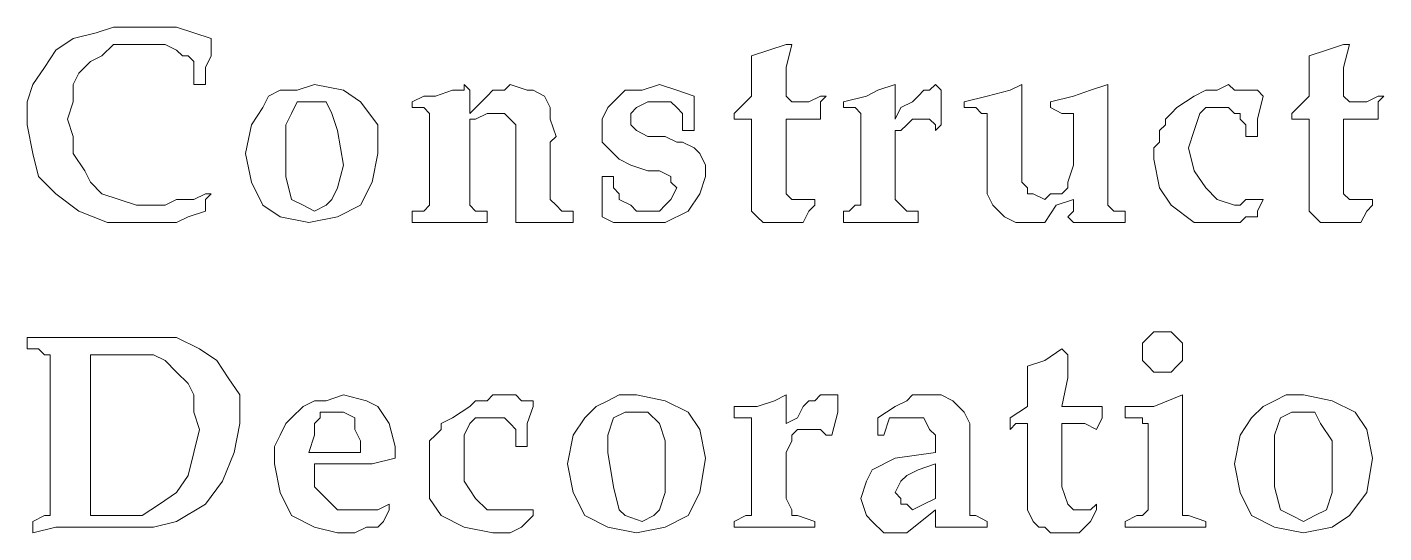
# Model space of a CAD drawing. Header units: millimetres. Extents: x -114775 to 228300, y -175499 to 108657.
# Drawn here: x -101930.08 to -101922.05, y -112131.78 to -112128.79 of the extents above; entities that cross this region are included whole.
import ezdxf
from ezdxf.enums import TextEntityAlignment as Align

# ---------------------------------------------------------------- set-up
doc = ezdxf.new("R2010")
doc.units = ezdxf.units.MM
doc.header["$LTSCALE"] = 1000
doc.layers.get('0').update_dxf_attribs({"linetype": 'CONTINUOUS'})
doc.layers.add('W-图框', color=251, linetype='CONTINUOUS')
doc.styles.add('WORD-2', font='simhei.ttf')
doc.styles.add('WORD-3', font='')
doc.styles.get('WORD-3').set_extended_font_data('SimSun')

# ---------------------------------------------------------------- blocks, each defined once
blk = doc.blocks.new('gslogo')
at = {"color": 251, "lineweight": 0}
for p, q in [((5178.568, -2064.576), (5178.725, -2064.472)), ((5178.725, -2064.472), (5178.933, -2064.42)), ((5178.933, -2064.42), (5179.089, -2064.368)), ((5179.089, -2064.368), (5179.349, -2064.368)), ((5179.349, -2064.368), (5179.506, -2064.368)), ((5179.506, -2064.368), (5179.662, -2064.368)), ((5179.662, -2064.368), (5179.818, -2064.42)), ((5179.818, -2064.42), (5179.974, -2064.472)), ((5179.974, -2064.472), (5179.974, -2064.472)), ((5179.974, -2064.472), (5179.974, -2064.576)), ((5178.464, -2064.732), (5178.568, -2064.576)), ((5179.089, -2064.524), (5178.985, -2064.628)), ((5179.193, -2064.524), (5179.089, -2064.524)), ((5179.349, -2064.524), (5179.193, -2064.524)), ((5179.453, -2064.524), (5179.349, -2064.524)), ((5179.558, -2064.524), (5179.453, -2064.524)), ((5179.662, -2064.576), (5179.558, -2064.524)), ((5179.714, -2064.628), (5179.662, -2064.576)), ((5179.974, -2064.576), (5179.974, -2064.628)), ((5184.868, -2064.628), (5185.025, -2064.576)), ((5185.025, -2064.576), (5185.181, -2064.524)), ((5185.181, -2064.524), (5185.233, -2064.524)), ((5185.233, -2064.524), (5185.181, -2064.732)), ((5189.919, -2064.628), (5190.075, -2064.576)), ((5190.075, -2064.576), (5190.231, -2064.524)), ((5190.231, -2064.524), (5190.283, -2064.524)), ((5190.283, -2064.524), (5190.231, -2064.732)), ((5178.881, -2064.68), (5178.777, -2064.784)), ((5178.985, -2064.628), (5178.881, -2064.68)), ((5179.766, -2064.628), (5179.714, -2064.628)), ((5179.818, -2064.68), (5179.766, -2064.628)), ((5179.818, -2064.732), (5179.818, -2064.68)), ((5179.974, -2064.628), (5179.922, -2064.732)), ((5184.868, -2064.784), (5184.868, -2064.628)), ((5189.919, -2064.784), (5189.919, -2064.628)), ((5178.36, -2064.888), (5178.464, -2064.732)), ((5178.777, -2064.784), (5178.725, -2064.888)), ((5179.818, -2064.888), (5179.818, -2064.732)), ((5179.922, -2064.732), (5179.922, -2064.888)), ((5184.868, -2064.992), (5184.868, -2064.784)), ((5185.181, -2064.732), (5185.181, -2064.992)), ((5189.919, -2064.992), (5189.919, -2064.784)), ((5190.231, -2064.732), (5190.231, -2064.992)), ((5178.308, -2065.044), (5178.36, -2064.888)), ((5178.725, -2064.888), (5178.725, -2065.044)), ((5179.922, -2064.888), (5179.818, -2064.888)), ((5180.495, -2064.992), (5180.599, -2064.94)), ((5180.599, -2064.94), (5180.755, -2064.94)), ((5180.755, -2064.94), (5180.911, -2064.888)), ((5180.911, -2064.888), (5181.172, -2064.94)), ((5181.172, -2064.94), (5181.328, -2065.044)), ((5182.005, -2064.992), (5182.161, -2064.94)), ((5182.161, -2064.94), (5182.265, -2064.94)), ((5182.265, -2064.94), (5182.265, -2064.888)), ((5182.265, -2064.888), (5182.317, -2064.94)), ((5182.317, -2064.94), (5182.317, -2064.94)), ((5182.317, -2064.94), (5182.317, -2064.94)), ((5182.317, -2064.94), (5182.317, -2064.992)), ((5182.473, -2064.992), (5182.525, -2064.94)), ((5182.525, -2064.94), (5182.577, -2064.94)), ((5182.577, -2064.94), (5182.63, -2064.94)), ((5182.63, -2064.94), (5182.682, -2064.888)), ((5182.682, -2064.888), (5182.838, -2064.94)), ((5182.838, -2064.94), (5182.89, -2064.94)), ((5182.89, -2064.94), (5182.994, -2064.992)), ((5183.619, -2065.044), (5183.723, -2064.94)), ((5183.723, -2064.94), (5183.879, -2064.94)), ((5183.879, -2064.94), (5184.035, -2064.888)), ((5184.035, -2064.888), (5184.192, -2064.94)), ((5184.192, -2064.94), (5184.348, -2064.992)), ((5185.91, -2064.992), (5186.014, -2064.94)), ((5186.014, -2064.94), (5186.17, -2064.888)), ((5186.17, -2064.888), (5186.17, -2064.94)), ((5186.17, -2064.94), (5186.17, -2064.94)), ((5186.17, -2064.94), (5186.17, -2064.94)), ((5186.17, -2064.94), (5186.17, -2065.044)), ((5186.378, -2064.992), (5186.43, -2064.94)), ((5186.43, -2064.94), (5186.482, -2064.94)), ((5186.482, -2064.94), (5186.535, -2064.888)), ((5186.535, -2064.888), (5186.587, -2064.94)), ((5186.587, -2064.94), (5186.587, -2064.94)), ((5186.587, -2064.94), (5186.587, -2065.096)), ((5187.003, -2064.992), (5187.211, -2064.94)), ((5187.211, -2064.94), (5187.316, -2064.888)), ((5187.316, -2064.888), (5187.316, -2064.888)), ((5187.316, -2064.888), (5187.316, -2064.94)), ((5187.316, -2064.94), (5187.316, -2064.992)), ((5187.784, -2064.992), (5187.94, -2064.94)), ((5187.94, -2064.94), (5188.097, -2064.888)), ((5188.097, -2064.888), (5188.097, -2064.888)), ((5188.097, -2064.888), (5188.097, -2064.94)), ((5188.097, -2064.94), (5188.097, -2064.94)), ((5188.097, -2064.94), (5188.097, -2065.253)), ((5188.878, -2064.992), (5188.982, -2064.94)), ((5188.982, -2064.94), (5189.034, -2064.94)), ((5189.034, -2064.94), (5189.086, -2064.94)), ((5189.086, -2064.94), (5189.19, -2064.888)), ((5189.19, -2064.888), (5189.242, -2064.94)), ((5189.242, -2064.94), (5189.346, -2064.94)), ((5189.346, -2064.94), (5189.398, -2064.94)), ((5189.398, -2064.94), (5189.45, -2064.94)), ((5189.45, -2064.94), (5189.502, -2064.992)), ((5178.308, -2065.253), (5178.308, -2065.044)), ((5178.725, -2065.044), (5178.672, -2065.201)), ((5180.443, -2065.096), (5180.495, -2064.992)), ((5180.755, -2065.044), (5180.703, -2065.149)), ((5180.859, -2065.044), (5180.755, -2065.044)), ((5181.015, -2065.044), (5180.859, -2065.044)), ((5181.068, -2065.149), (5181.015, -2065.044)), ((5181.328, -2065.044), (5181.484, -2065.253)), ((5181.796, -2065.044), (5181.901, -2064.992)), ((5181.796, -2065.096), (5181.796, -2065.044)), ((5181.901, -2064.992), (5182.005, -2064.992)), ((5182.317, -2064.992), (5182.317, -2065.149)), ((5182.317, -2065.149), (5182.473, -2064.992)), ((5182.994, -2064.992), (5183.046, -2065.096)), ((5183.567, -2065.096), (5183.619, -2065.044)), ((5183.931, -2065.044), (5183.827, -2065.096)), ((5183.983, -2065.044), (5183.931, -2065.044)), ((5184.087, -2065.044), (5183.983, -2065.044)), ((5184.139, -2065.044), (5184.087, -2065.044)), ((5184.192, -2065.096), (5184.139, -2065.044)), ((5184.348, -2064.992), (5184.348, -2065.096)), ((5184.712, -2065.149), (5184.868, -2064.992)), ((5185.181, -2064.992), (5185.233, -2065.044)), ((5185.233, -2065.044), (5185.285, -2065.044)), ((5185.285, -2065.044), (5185.389, -2065.044)), ((5185.389, -2065.044), (5185.493, -2064.992)), ((5185.493, -2064.992), (5185.545, -2064.992)), ((5185.545, -2064.992), (5185.493, -2065.044)), ((5185.493, -2065.044), (5185.493, -2065.149)), ((5185.701, -2065.044), (5185.91, -2064.992)), ((5185.701, -2065.096), (5185.701, -2065.044)), ((5186.17, -2065.044), (5186.17, -2065.201)), ((5186.222, -2065.096), (5186.326, -2065.044)), ((5186.326, -2065.044), (5186.378, -2064.992)), ((5186.795, -2065.044), (5187.003, -2064.992)), ((5186.795, -2065.096), (5186.795, -2065.044)), ((5187.316, -2064.992), (5187.316, -2065.305)), ((5187.576, -2065.044), (5187.784, -2064.992)), ((5187.576, -2065.096), (5187.576, -2065.044)), ((5188.721, -2065.096), (5188.878, -2064.992)), ((5189.502, -2064.992), (5189.45, -2065.201)), ((5189.763, -2065.149), (5189.919, -2064.992)), ((5190.231, -2064.992), (5190.283, -2065.044)), ((5190.283, -2065.044), (5190.335, -2065.044)), ((5190.335, -2065.044), (5190.44, -2065.044)), ((5190.44, -2065.044), (5190.544, -2064.992)), ((5190.544, -2064.992), (5190.596, -2064.992)), ((5190.596, -2064.992), (5190.544, -2065.044)), ((5190.544, -2065.044), (5190.544, -2065.149)), ((5178.672, -2065.201), (5178.725, -2065.357)), ((5180.339, -2065.253), (5180.443, -2065.096)), ((5180.703, -2065.149), (5180.651, -2065.253)), ((5181.12, -2065.305), (5181.068, -2065.149)), ((5181.901, -2065.096), (5181.796, -2065.096)), ((5181.953, -2065.149), (5181.901, -2065.096)), ((5181.953, -2065.201), (5181.953, -2065.149)), ((5181.953, -2065.149), (5181.953, -2065.149)), ((5181.953, -2065.149), (5181.953, -2065.149)), ((5181.953, -2065.149), (5181.953, -2065.149)), ((5181.953, -2065.357), (5181.953, -2065.201)), ((5182.369, -2065.201), (5182.317, -2065.201)), ((5182.317, -2065.201), (5182.317, -2065.253)), ((5182.473, -2065.149), (5182.369, -2065.201)), ((5182.525, -2065.149), (5182.473, -2065.149)), ((5182.63, -2065.149), (5182.525, -2065.149)), ((5182.734, -2065.253), (5182.63, -2065.149)), ((5183.046, -2065.096), (5183.046, -2065.201)), ((5183.046, -2065.201), (5183.098, -2065.357)), ((5183.515, -2065.201), (5183.567, -2065.096)), ((5183.515, -2065.305), (5183.515, -2065.201)), ((5183.827, -2065.096), (5183.775, -2065.149)), ((5183.775, -2065.149), (5183.775, -2065.201)), ((5183.775, -2065.201), (5183.775, -2065.253)), ((5184.244, -2065.149), (5184.192, -2065.096)), ((5184.244, -2065.201), (5184.244, -2065.149)), ((5184.244, -2065.305), (5184.244, -2065.201)), ((5184.348, -2065.096), (5184.348, -2065.305)), ((5184.712, -2065.201), (5184.712, -2065.149)), ((5184.712, -2065.149), (5184.712, -2065.149)), ((5184.764, -2065.201), (5184.712, -2065.201)), ((5184.816, -2065.201), (5184.764, -2065.201)), ((5184.868, -2065.201), (5184.816, -2065.201)), ((5184.868, -2065.357), (5184.868, -2065.201)), ((5185.233, -2065.201), (5185.181, -2065.201)), ((5185.181, -2065.201), (5185.181, -2065.305)), ((5185.285, -2065.201), (5185.233, -2065.201)), ((5185.337, -2065.201), (5185.285, -2065.201)), ((5185.493, -2065.201), (5185.337, -2065.201)), ((5185.493, -2065.149), (5185.493, -2065.201)), ((5185.806, -2065.096), (5185.701, -2065.096)), ((5185.858, -2065.149), (5185.806, -2065.096)), ((5185.858, -2065.201), (5185.858, -2065.149)), ((5185.858, -2065.149), (5185.858, -2065.149)), ((5185.858, -2065.305), (5185.858, -2065.201)), ((5186.17, -2065.201), (5186.222, -2065.096)), ((5186.326, -2065.201), (5186.274, -2065.253)), ((5186.378, -2065.201), (5186.326, -2065.201)), ((5186.43, -2065.201), (5186.378, -2065.201)), ((5186.482, -2065.201), (5186.43, -2065.201)), ((5186.535, -2065.253), (5186.482, -2065.201)), ((5186.587, -2065.096), (5186.587, -2065.253)), ((5186.899, -2065.096), (5186.795, -2065.096)), ((5186.795, -2065.096), (5186.795, -2065.096)), ((5186.951, -2065.149), (5186.899, -2065.096)), ((5187.003, -2065.149), (5186.951, -2065.149)), ((5187.003, -2065.253), (5187.003, -2065.149)), ((5187.003, -2065.149), (5187.003, -2065.149)), ((5187.68, -2065.149), (5187.576, -2065.096)), ((5187.732, -2065.149), (5187.68, -2065.149)), ((5187.784, -2065.149), (5187.732, -2065.149)), ((5187.732, -2065.149), (5187.732, -2065.149)), ((5187.784, -2065.253), (5187.784, -2065.149)), ((5188.617, -2065.201), (5188.669, -2065.149)), ((5188.617, -2065.253), (5188.617, -2065.201)), ((5188.669, -2065.149), (5188.721, -2065.096)), ((5188.93, -2065.149), (5188.878, -2065.305)), ((5188.982, -2065.096), (5188.93, -2065.149)), ((5189.086, -2065.096), (5188.982, -2065.096)), ((5189.19, -2065.096), (5189.086, -2065.096)), ((5189.242, -2065.149), (5189.19, -2065.096)), ((5189.294, -2065.149), (5189.242, -2065.149)), ((5189.294, -2065.201), (5189.294, -2065.149)), ((5189.346, -2065.253), (5189.294, -2065.201)), ((5189.45, -2065.201), (5189.45, -2065.357)), ((5189.763, -2065.201), (5189.763, -2065.149)), ((5189.763, -2065.149), (5189.763, -2065.149)), ((5189.815, -2065.201), (5189.763, -2065.201)), ((5189.867, -2065.201), (5189.815, -2065.201)), ((5189.919, -2065.201), (5189.867, -2065.201)), ((5189.919, -2065.357), (5189.919, -2065.201)), ((5190.283, -2065.201), (5190.231, -2065.201)), ((5190.231, -2065.201), (5190.231, -2065.305)), ((5190.335, -2065.201), (5190.283, -2065.201)), ((5190.387, -2065.201), (5190.335, -2065.201)), ((5190.544, -2065.201), (5190.387, -2065.201)), ((5190.544, -2065.149), (5190.544, -2065.201)), ((5178.36, -2065.513), (5178.308, -2065.253)), ((5180.287, -2065.513), (5180.339, -2065.253)), ((5180.651, -2065.253), (5180.651, -2065.461)), ((5181.172, -2065.617), (5181.12, -2065.305)), ((5181.484, -2065.253), (5181.484, -2065.513)), ((5182.317, -2065.253), (5182.317, -2065.305)), ((5182.317, -2065.305), (5182.317, -2065.409)), ((5182.734, -2065.357), (5182.734, -2065.253)), ((5183.515, -2065.409), (5183.515, -2065.305)), ((5183.775, -2065.253), (5183.827, -2065.305)), ((5183.827, -2065.305), (5183.931, -2065.357)), ((5184.348, -2065.305), (5184.244, -2065.305)), ((5185.181, -2065.305), (5185.181, -2065.409)), ((5185.858, -2065.513), (5185.858, -2065.305)), ((5186.222, -2065.305), (5186.17, -2065.305)), ((5186.17, -2065.305), (5186.17, -2065.409)), ((5186.274, -2065.253), (5186.222, -2065.305)), ((5186.587, -2065.253), (5186.535, -2065.305)), ((5186.535, -2065.305), (5186.535, -2065.253)), ((5187.003, -2065.461), (5187.003, -2065.253)), ((5187.316, -2065.305), (5187.316, -2065.565)), ((5187.784, -2065.409), (5187.784, -2065.253)), ((5188.097, -2065.253), (5188.097, -2065.773)), ((5188.565, -2065.305), (5188.617, -2065.253)), ((5188.565, -2065.409), (5188.565, -2065.305)), ((5188.878, -2065.305), (5188.825, -2065.461)), ((5189.346, -2065.357), (5189.346, -2065.253)), ((5190.231, -2065.305), (5190.231, -2065.409)), ((5178.725, -2065.357), (5178.725, -2065.513)), ((5181.953, -2065.513), (5181.953, -2065.357)), ((5182.317, -2065.409), (5182.317, -2065.773)), ((5182.734, -2065.617), (5182.734, -2065.357)), ((5183.098, -2065.357), (5183.046, -2065.409)), ((5183.046, -2065.409), (5183.046, -2065.513)), ((5183.567, -2065.461), (5183.515, -2065.409)), ((5183.931, -2065.357), (5184.087, -2065.357)), ((5184.087, -2065.357), (5184.192, -2065.409)), ((5184.192, -2065.409), (5184.244, -2065.409)), ((5184.244, -2065.409), (5184.348, -2065.461)), ((5184.868, -2065.513), (5184.868, -2065.357)), ((5185.181, -2065.409), (5185.181, -2065.721)), ((5186.17, -2065.409), (5186.17, -2065.565)), ((5187.784, -2065.617), (5187.784, -2065.409)), ((5188.513, -2065.461), (5188.565, -2065.409)), ((5189.45, -2065.357), (5189.346, -2065.357)), ((5189.45, -2065.357), (5189.45, -2065.357)), ((5189.919, -2065.513), (5189.919, -2065.357)), ((5190.231, -2065.409), (5190.231, -2065.721)), ((5178.412, -2065.721), (5178.36, -2065.513)), ((5178.725, -2065.513), (5178.829, -2065.669)), ((5180.339, -2065.773), (5180.287, -2065.513)), ((5180.287, -2065.513), (5180.287, -2065.513)), ((5180.651, -2065.461), (5180.651, -2065.721)), ((5180.651, -2065.461), (5180.651, -2065.461)), ((5181.484, -2065.513), (5181.432, -2065.773)), ((5181.953, -2065.773), (5181.953, -2065.513)), ((5183.046, -2065.513), (5183.046, -2065.721)), ((5183.619, -2065.513), (5183.567, -2065.461)), ((5183.671, -2065.565), (5183.619, -2065.513)), ((5183.775, -2065.617), (5183.671, -2065.565)), ((5184.348, -2065.461), (5184.4, -2065.513)), ((5184.4, -2065.513), (5184.452, -2065.617)), ((5184.868, -2065.721), (5184.868, -2065.513)), ((5185.858, -2065.669), (5185.858, -2065.513)), ((5186.17, -2065.565), (5186.17, -2065.825)), ((5187.003, -2065.513), (5187.003, -2065.461)), ((5187.003, -2065.617), (5187.003, -2065.513)), ((5187.316, -2065.565), (5187.316, -2065.721)), ((5188.513, -2065.565), (5188.513, -2065.461)), ((5188.565, -2065.825), (5188.513, -2065.565)), ((5188.825, -2065.461), (5188.878, -2065.669)), ((5189.919, -2065.721), (5189.919, -2065.513)), ((5178.829, -2065.669), (5178.881, -2065.773)), ((5181.12, -2065.825), (5181.172, -2065.617)), ((5182.734, -2065.877), (5182.734, -2065.617)), ((5183.931, -2065.669), (5183.775, -2065.617)), ((5184.035, -2065.669), (5183.931, -2065.669)), ((5184.139, -2065.721), (5184.035, -2065.669)), ((5184.452, -2065.617), (5184.452, -2065.721)), ((5185.858, -2065.825), (5185.858, -2065.669)), ((5187.003, -2065.773), (5187.003, -2065.617)), ((5187.732, -2065.773), (5187.784, -2065.617)), ((5188.878, -2065.669), (5188.982, -2065.825)), ((5178.568, -2065.877), (5178.412, -2065.721)), ((5178.881, -2065.773), (5178.985, -2065.877)), ((5180.443, -2065.982), (5180.339, -2065.773)), ((5180.651, -2065.721), (5180.703, -2065.93)), ((5181.432, -2065.773), (5181.328, -2065.982)), ((5181.953, -2065.93), (5181.953, -2065.773)), ((5182.317, -2065.773), (5182.317, -2065.93)), ((5183.046, -2065.721), (5183.046, -2065.877)), ((5183.515, -2065.93), (5183.515, -2065.721)), ((5183.515, -2065.721), (5183.619, -2065.721)), ((5183.619, -2065.721), (5183.619, -2065.825)), ((5183.619, -2065.721), (5183.619, -2065.721)), ((5184.139, -2065.773), (5184.139, -2065.721)), ((5184.192, -2065.825), (5184.139, -2065.773)), ((5184.452, -2065.721), (5184.4, -2065.877)), ((5184.868, -2065.825), (5184.868, -2065.721)), ((5185.181, -2065.721), (5185.181, -2065.877)), ((5187.003, -2065.877), (5187.003, -2065.773)), ((5187.316, -2065.721), (5187.316, -2065.773)), ((5187.316, -2065.773), (5187.368, -2065.825)), ((5187.732, -2065.825), (5187.732, -2065.773)), ((5188.097, -2065.773), (5188.097, -2065.877)), ((5189.919, -2065.825), (5189.919, -2065.721)), ((5190.231, -2065.721), (5190.231, -2065.877)), ((5178.777, -2066.034), (5178.568, -2065.877)), ((5178.985, -2065.877), (5179.141, -2065.93)), ((5179.141, -2065.93), (5179.297, -2065.982)), ((5179.558, -2065.982), (5179.662, -2065.93)), ((5179.662, -2065.93), (5179.818, -2065.93)), ((5179.818, -2065.93), (5179.922, -2065.877)), ((5179.922, -2065.877), (5179.974, -2065.877)), ((5179.974, -2065.877), (5179.922, -2065.93)), ((5179.922, -2065.877), (5179.922, -2065.877)), ((5179.922, -2065.93), (5179.922, -2066.034)), ((5180.703, -2065.93), (5180.807, -2065.982)), ((5181.015, -2065.982), (5181.068, -2065.93)), ((5181.068, -2065.93), (5181.12, -2065.825)), ((5181.953, -2065.982), (5181.953, -2065.93)), ((5182.317, -2065.93), (5182.317, -2065.982)), ((5182.734, -2066.086), (5182.734, -2065.877)), ((5183.046, -2065.877), (5183.046, -2065.93)), ((5183.046, -2065.93), (5183.098, -2065.982)), ((5183.515, -2066.086), (5183.515, -2065.93)), ((5183.619, -2065.825), (5183.671, -2065.877)), ((5183.671, -2065.877), (5183.671, -2065.93)), ((5183.671, -2065.93), (5183.775, -2065.982)), ((5184.087, -2065.982), (5184.139, -2065.93)), ((5184.139, -2065.93), (5184.192, -2065.825)), ((5184.4, -2065.877), (5184.296, -2066.034)), ((5184.868, -2065.93), (5184.868, -2065.825)), ((5184.868, -2066.034), (5184.868, -2065.93)), ((5185.181, -2065.877), (5185.233, -2065.93)), ((5185.233, -2065.93), (5185.337, -2065.93)), ((5185.337, -2065.93), (5185.337, -2065.93)), ((5185.337, -2065.93), (5185.389, -2065.93)), ((5185.389, -2065.93), (5185.389, -2065.93)), ((5185.389, -2065.93), (5185.441, -2065.93)), ((5185.441, -2065.93), (5185.441, -2065.982)), ((5185.858, -2065.93), (5185.858, -2065.825)), ((5185.858, -2065.982), (5185.858, -2065.93)), ((5186.17, -2065.825), (5186.17, -2065.93)), ((5186.17, -2065.93), (5186.222, -2065.982)), ((5187.055, -2065.982), (5187.003, -2065.877)), ((5187.368, -2065.825), (5187.368, -2065.877)), ((5187.368, -2065.877), (5187.42, -2065.877)), ((5187.42, -2065.877), (5187.524, -2065.93)), ((5187.524, -2065.93), (5187.576, -2065.877)), ((5187.576, -2065.877), (5187.68, -2065.877)), ((5187.784, -2065.93), (5187.628, -2065.982)), ((5187.68, -2065.877), (5187.732, -2065.825)), ((5187.784, -2066.034), (5187.784, -2065.93)), ((5188.097, -2065.877), (5188.097, -2065.982)), ((5188.669, -2065.982), (5188.565, -2065.825)), ((5188.982, -2065.825), (5189.086, -2065.93)), ((5189.086, -2065.93), (5189.242, -2065.982)), ((5189.294, -2065.982), (5189.346, -2065.93)), ((5189.346, -2065.93), (5189.398, -2065.93)), ((5189.398, -2065.93), (5189.45, -2065.93)), ((5189.45, -2065.93), (5189.502, -2065.93)), ((5189.502, -2065.93), (5189.45, -2066.034)), ((5189.919, -2065.93), (5189.919, -2065.825)), ((5189.919, -2066.034), (5189.919, -2065.93)), ((5190.231, -2065.877), (5190.283, -2065.93)), ((5190.283, -2065.93), (5190.387, -2065.93)), ((5190.387, -2065.93), (5190.387, -2065.93)), ((5190.387, -2065.93), (5190.44, -2065.93)), ((5190.44, -2065.93), (5190.44, -2065.93)), ((5190.44, -2065.93), (5190.492, -2065.93)), ((5190.492, -2065.93), (5190.492, -2065.982)), ((5179.037, -2066.138), (5178.777, -2066.034)), ((5179.297, -2065.982), (5179.453, -2065.982)), ((5179.453, -2065.982), (5179.558, -2065.982)), ((5179.922, -2066.034), (5179.766, -2066.086)), ((5180.599, -2066.086), (5180.443, -2065.982)), ((5180.807, -2065.982), (5180.911, -2066.034)), ((5180.911, -2066.034), (5181.015, -2065.982)), ((5181.328, -2065.982), (5181.12, -2066.086)), ((5181.796, -2066.138), (5181.796, -2066.034)), ((5181.796, -2066.034), (5181.901, -2066.034)), ((5181.901, -2066.034), (5181.953, -2065.982)), ((5181.953, -2065.982), (5181.953, -2065.982)), ((5182.317, -2065.982), (5182.317, -2065.982)), ((5182.317, -2065.982), (5182.369, -2066.034)), ((5182.369, -2066.034), (5182.473, -2066.034)), ((5182.473, -2066.034), (5182.473, -2066.138)), ((5183.098, -2065.982), (5183.098, -2065.982)), ((5183.098, -2065.982), (5183.098, -2065.982)), ((5183.098, -2065.982), (5183.15, -2066.034)), ((5183.15, -2066.034), (5183.254, -2066.034)), ((5183.254, -2066.034), (5183.254, -2066.138)), ((5183.775, -2065.982), (5183.827, -2066.034)), ((5183.827, -2066.034), (5183.931, -2066.034)), ((5183.931, -2066.034), (5184.035, -2066.034)), ((5184.035, -2066.034), (5184.087, -2065.982)), ((5184.296, -2066.034), (5184.087, -2066.138)), ((5184.92, -2066.086), (5184.868, -2066.034)), ((5185.389, -2066.034), (5185.337, -2066.138)), ((5185.441, -2065.982), (5185.389, -2066.034)), ((5185.701, -2066.138), (5185.701, -2066.034)), ((5185.701, -2066.034), (5185.754, -2066.034)), ((5185.754, -2066.034), (5185.806, -2065.982)), ((5185.806, -2065.982), (5185.858, -2065.982)), ((5185.858, -2065.982), (5185.858, -2065.982)), ((5186.222, -2065.982), (5186.222, -2065.982)), ((5186.222, -2065.982), (5186.274, -2066.034)), ((5186.274, -2066.034), (5186.378, -2066.034)), ((5186.378, -2066.034), (5186.378, -2066.138)), ((5187.107, -2066.034), (5187.055, -2065.982)), ((5187.159, -2066.086), (5187.107, -2066.034)), ((5187.628, -2065.982), (5187.524, -2066.138)), ((5187.732, -2066.086), (5187.784, -2066.034)), ((5188.097, -2065.982), (5188.097, -2065.982)), ((5188.097, -2065.982), (5188.097, -2065.982)), ((5188.097, -2065.982), (5188.149, -2066.034)), ((5188.149, -2066.034), (5188.253, -2066.034)), ((5188.253, -2066.034), (5188.253, -2066.138)), ((5188.878, -2066.138), (5188.669, -2065.982)), ((5189.242, -2065.982), (5189.294, -2065.982)), ((5189.45, -2066.034), (5189.45, -2066.086)), ((5189.971, -2066.086), (5189.919, -2066.034)), ((5190.44, -2066.034), (5190.387, -2066.138)), ((5190.492, -2065.982), (5190.44, -2066.034)), ((5179.349, -2066.138), (5179.037, -2066.138)), ((5179.506, -2066.138), (5179.349, -2066.138)), ((5179.662, -2066.138), (5179.506, -2066.138)), ((5179.766, -2066.086), (5179.662, -2066.138)), ((5180.859, -2066.138), (5180.599, -2066.086)), ((5181.12, -2066.086), (5180.859, -2066.138)), ((5182.005, -2066.138), (5181.796, -2066.138)), ((5181.796, -2066.138), (5181.796, -2066.138)), ((5182.109, -2066.138), (5182.005, -2066.138)), ((5182.265, -2066.138), (5182.109, -2066.138)), ((5182.473, -2066.138), (5182.265, -2066.138)), ((5182.734, -2066.138), (5182.734, -2066.086)), ((5182.994, -2066.138), (5182.734, -2066.138)), ((5183.098, -2066.138), (5182.994, -2066.138)), ((5183.254, -2066.138), (5183.098, -2066.138)), ((5183.619, -2066.138), (5183.515, -2066.086)), ((5183.515, -2066.086), (5183.515, -2066.086)), ((5183.723, -2066.138), (5183.619, -2066.138)), ((5183.827, -2066.138), (5183.723, -2066.138)), ((5183.879, -2066.138), (5183.827, -2066.138)), ((5184.087, -2066.138), (5183.879, -2066.138)), ((5184.973, -2066.138), (5184.92, -2066.086)), ((5185.077, -2066.138), (5184.973, -2066.138)), ((5185.181, -2066.138), (5185.077, -2066.138)), ((5185.233, -2066.138), (5185.181, -2066.138)), ((5185.181, -2066.138), (5185.181, -2066.138)), ((5185.285, -2066.138), (5185.233, -2066.138)), ((5185.337, -2066.138), (5185.285, -2066.138)), ((5185.806, -2066.138), (5185.701, -2066.138)), ((5185.701, -2066.138), (5185.701, -2066.138)), ((5185.91, -2066.138), (5185.806, -2066.138)), ((5186.014, -2066.138), (5185.91, -2066.138)), ((5186.118, -2066.138), (5186.014, -2066.138)), ((5186.274, -2066.138), (5186.118, -2066.138)), ((5186.378, -2066.138), (5186.274, -2066.138)), ((5187.263, -2066.138), (5187.159, -2066.086)), ((5187.368, -2066.138), (5187.263, -2066.138)), ((5187.472, -2066.138), (5187.368, -2066.138)), ((5187.524, -2066.138), (5187.472, -2066.138)), ((5187.784, -2066.138), (5187.732, -2066.086)), ((5187.888, -2066.138), (5187.784, -2066.138)), ((5187.992, -2066.138), (5187.888, -2066.138)), ((5188.097, -2066.138), (5187.992, -2066.138)), ((5188.253, -2066.138), (5188.097, -2066.138)), ((5189.086, -2066.138), (5188.878, -2066.138)), ((5189.19, -2066.138), (5189.086, -2066.138)), ((5189.294, -2066.138), (5189.19, -2066.138)), ((5189.346, -2066.086), (5189.294, -2066.138)), ((5189.45, -2066.086), (5189.346, -2066.086)), ((5190.023, -2066.138), (5189.971, -2066.086)), ((5190.127, -2066.138), (5190.023, -2066.138)), ((5190.231, -2066.138), (5190.127, -2066.138)), ((5190.283, -2066.138), (5190.231, -2066.138)), ((5190.231, -2066.138), (5190.231, -2066.138)), ((5190.335, -2066.138), (5190.283, -2066.138)), ((5190.387, -2066.138), (5190.335, -2066.138)), ((5188.461, -2067.179), (5188.513, -2067.127)), ((5188.513, -2067.127), (5188.617, -2067.127)), ((5188.617, -2067.127), (5188.669, -2067.127)), ((5188.617, -2067.127), (5188.617, -2067.127)), ((5188.669, -2067.127), (5188.721, -2067.179)), ((5178.308, -2067.283), (5178.308, -2067.179)), ((5178.308, -2067.179), (5178.516, -2067.179)), ((5178.412, -2067.283), (5178.308, -2067.283)), ((5178.464, -2067.335), (5178.412, -2067.283)), ((5178.516, -2067.179), (5178.725, -2067.179)), ((5178.725, -2067.179), (5179.349, -2067.179)), ((5179.349, -2067.179), (5179.662, -2067.179)), ((5179.662, -2067.179), (5179.87, -2067.283)), ((5179.87, -2067.283), (5180.026, -2067.387)), ((5187.524, -2067.387), (5187.68, -2067.283)), ((5187.68, -2067.283), (5187.732, -2067.335)), ((5188.409, -2067.231), (5188.461, -2067.179)), ((5188.409, -2067.335), (5188.409, -2067.231)), ((5188.721, -2067.179), (5188.773, -2067.231)), ((5188.773, -2067.231), (5188.773, -2067.335)), ((5178.516, -2067.335), (5178.464, -2067.335)), ((5178.516, -2067.387), (5178.516, -2067.335)), ((5178.516, -2067.335), (5178.516, -2067.335)), ((5178.516, -2067.544), (5178.516, -2067.387)), ((5179.037, -2067.335), (5178.881, -2067.335)), ((5178.881, -2067.335), (5178.881, -2068.116)), ((5179.141, -2067.335), (5179.037, -2067.335)), ((5179.349, -2067.335), (5179.141, -2067.335)), ((5179.453, -2067.335), (5179.349, -2067.335)), ((5179.558, -2067.387), (5179.453, -2067.335)), ((5179.662, -2067.492), (5179.558, -2067.387)), ((5180.026, -2067.387), (5180.13, -2067.544)), ((5187.368, -2067.439), (5187.524, -2067.387)), ((5187.732, -2067.335), (5187.732, -2067.544)), ((5188.409, -2067.387), (5188.409, -2067.335)), ((5188.461, -2067.439), (5188.409, -2067.387)), ((5188.773, -2067.387), (5188.721, -2067.439)), ((5188.773, -2067.335), (5188.773, -2067.387)), ((5178.516, -2067.7), (5178.516, -2067.544)), ((5179.766, -2067.596), (5179.662, -2067.492)), ((5180.13, -2067.544), (5180.234, -2067.7)), ((5187.368, -2067.596), (5187.368, -2067.439)), ((5187.732, -2067.544), (5187.68, -2067.804)), ((5188.513, -2067.492), (5188.461, -2067.439)), ((5188.617, -2067.492), (5188.513, -2067.492)), ((5188.669, -2067.492), (5188.617, -2067.492)), ((5188.721, -2067.439), (5188.669, -2067.492)), ((5179.818, -2067.7), (5179.766, -2067.596)), ((5187.368, -2067.804), (5187.368, -2067.596)), ((5178.516, -2067.96), (5178.516, -2067.7)), ((5179.818, -2067.856), (5179.818, -2067.7)), ((5180.234, -2067.7), (5180.234, -2067.96)), ((5180.807, -2067.804), (5180.911, -2067.752)), ((5180.911, -2067.752), (5181.015, -2067.752)), ((5181.015, -2067.752), (5181.172, -2067.7)), ((5181.172, -2067.7), (5181.38, -2067.752)), ((5181.38, -2067.752), (5181.484, -2067.804)), ((5182.317, -2067.804), (5182.369, -2067.752)), ((5182.369, -2067.752), (5182.473, -2067.752)), ((5182.473, -2067.752), (5182.525, -2067.7)), ((5182.525, -2067.7), (5182.577, -2067.7)), ((5182.577, -2067.7), (5182.682, -2067.7)), ((5182.682, -2067.7), (5182.734, -2067.7)), ((5182.734, -2067.7), (5182.786, -2067.752)), ((5182.786, -2067.752), (5182.89, -2067.752)), ((5182.89, -2067.752), (5182.89, -2067.804)), ((5183.463, -2067.804), (5183.567, -2067.752)), ((5183.567, -2067.752), (5183.671, -2067.7)), ((5183.671, -2067.7), (5183.827, -2067.7)), ((5183.827, -2067.7), (5184.087, -2067.752)), ((5184.087, -2067.752), (5184.296, -2067.856)), ((5184.92, -2067.804), (5185.077, -2067.752)), ((5185.077, -2067.752), (5185.181, -2067.7)), ((5185.181, -2067.7), (5185.181, -2067.7)), ((5185.181, -2067.7), (5185.181, -2067.752)), ((5185.181, -2067.752), (5185.181, -2067.752)), ((5185.181, -2067.752), (5185.181, -2067.856)), ((5185.337, -2067.804), (5185.389, -2067.752)), ((5185.389, -2067.752), (5185.441, -2067.752)), ((5185.441, -2067.752), (5185.493, -2067.7)), ((5185.493, -2067.7), (5185.545, -2067.7)), ((5185.545, -2067.7), (5185.597, -2067.7)), ((5185.597, -2067.7), (5185.649, -2067.7)), ((5185.649, -2067.7), (5185.649, -2067.856)), ((5186.17, -2067.804), (5186.274, -2067.752)), ((5186.274, -2067.752), (5186.326, -2067.7)), ((5186.326, -2067.7), (5186.43, -2067.7)), ((5186.43, -2067.7), (5186.587, -2067.7)), ((5186.587, -2067.7), (5186.691, -2067.752)), ((5186.691, -2067.752), (5186.743, -2067.804)), ((5188.513, -2067.804), (5188.773, -2067.7)), ((5188.773, -2067.7), (5188.773, -2067.752)), ((5188.773, -2067.752), (5188.773, -2068.012)), ((5189.502, -2067.804), (5189.606, -2067.752)), ((5189.606, -2067.752), (5189.711, -2067.7)), ((5189.711, -2067.7), (5189.867, -2067.7)), ((5189.867, -2067.7), (5190.127, -2067.752)), ((5190.127, -2067.752), (5190.335, -2067.856)), ((5179.87, -2068.012), (5179.818, -2067.856)), ((5180.651, -2067.96), (5180.703, -2067.908)), ((5180.703, -2067.908), (5180.807, -2067.804)), ((5180.963, -2067.908), (5180.911, -2067.96)), ((5181.015, -2067.856), (5180.963, -2067.856)), ((5180.963, -2067.856), (5180.963, -2067.908)), ((5181.12, -2067.856), (5181.015, -2067.856)), ((5181.172, -2067.856), (5181.12, -2067.856)), ((5181.276, -2067.908), (5181.172, -2067.856)), ((5181.276, -2068.012), (5181.276, -2067.908)), ((5181.484, -2067.804), (5181.588, -2067.96)), ((5182.057, -2067.96), (5182.161, -2067.908)), ((5182.161, -2067.908), (5182.317, -2067.804)), ((5182.369, -2067.908), (5182.317, -2067.96)), ((5182.525, -2067.908), (5182.369, -2067.908)), ((5182.577, -2067.908), (5182.525, -2067.908)), ((5182.63, -2067.908), (5182.577, -2067.908)), ((5182.682, -2067.96), (5182.63, -2067.908)), ((5182.89, -2067.804), (5182.838, -2067.96)), ((5183.254, -2068.064), (5183.358, -2067.908)), ((5183.358, -2067.908), (5183.463, -2067.804)), ((5183.619, -2067.908), (5183.567, -2068.064)), ((5183.723, -2067.856), (5183.619, -2067.908)), ((5183.827, -2067.856), (5183.723, -2067.856)), ((5183.931, -2067.856), (5183.827, -2067.856)), ((5184.035, -2067.96), (5183.931, -2067.856)), ((5184.296, -2067.856), (5184.4, -2068.012)), ((5184.712, -2067.908), (5184.712, -2067.804)), ((5184.712, -2067.804), (5184.92, -2067.804)), ((5184.816, -2067.908), (5184.712, -2067.908)), ((5184.868, -2067.908), (5184.816, -2067.908)), ((5184.868, -2067.96), (5184.868, -2067.908)), ((5185.181, -2067.856), (5185.181, -2067.96)), ((5185.181, -2067.96), (5185.285, -2067.908)), ((5185.285, -2067.908), (5185.337, -2067.804)), ((5185.649, -2067.856), (5185.597, -2068.064)), ((5186.014, -2067.908), (5186.17, -2067.804)), ((5186.014, -2068.012), (5186.014, -2067.908)), ((5186.014, -2067.908), (5186.014, -2067.908)), ((5186.118, -2067.908), (5186.066, -2068.064)), ((5186.17, -2067.908), (5186.118, -2067.908)), ((5186.222, -2067.908), (5186.17, -2067.908)), ((5186.274, -2067.908), (5186.222, -2067.908)), ((5186.222, -2067.908), (5186.222, -2067.908)), ((5186.43, -2067.908), (5186.274, -2067.908)), ((5186.482, -2068.012), (5186.43, -2067.908)), ((5186.743, -2067.804), (5186.795, -2067.856)), ((5186.795, -2067.856), (5186.847, -2067.96)), ((5187.211, -2067.908), (5187.368, -2067.804)), ((5187.211, -2068.012), (5187.211, -2067.908)), ((5187.211, -2067.908), (5187.211, -2067.908)), ((5187.68, -2067.804), (5187.732, -2067.804)), ((5187.732, -2067.804), (5187.836, -2067.804)), ((5187.836, -2067.804), (5187.94, -2067.804)), ((5187.94, -2067.804), (5188.044, -2067.804)), ((5188.044, -2067.908), (5187.992, -2068.012)), ((5188.044, -2067.804), (5188.044, -2067.804)), ((5188.044, -2067.804), (5188.044, -2067.856)), ((5188.044, -2067.856), (5188.044, -2067.908)), ((5188.253, -2067.908), (5188.253, -2067.804)), ((5188.253, -2067.804), (5188.513, -2067.804)), ((5188.357, -2067.908), (5188.253, -2067.908)), ((5188.409, -2067.908), (5188.357, -2067.908)), ((5188.409, -2067.96), (5188.409, -2067.908)), ((5189.294, -2068.064), (5189.398, -2067.908)), ((5189.398, -2067.908), (5189.502, -2067.804)), ((5189.659, -2067.908), (5189.606, -2068.064)), ((5189.763, -2067.856), (5189.659, -2067.908)), ((5189.867, -2067.856), (5189.763, -2067.856)), ((5189.971, -2067.856), (5189.867, -2067.856)), ((5190.023, -2067.96), (5189.971, -2067.856)), ((5190.335, -2067.856), (5190.44, -2068.012)), ((5178.516, -2068.481), (5178.516, -2067.96)), ((5179.818, -2068.22), (5179.87, -2068.012)), ((5180.234, -2067.96), (5180.182, -2068.22)), ((5180.599, -2068.064), (5180.651, -2067.96)), ((5180.911, -2067.96), (5180.911, -2068.064)), ((5181.328, -2068.116), (5181.276, -2068.012)), ((5181.588, -2067.96), (5181.64, -2068.168)), ((5182.005, -2068.064), (5182.057, -2068.012)), ((5182.057, -2068.012), (5182.057, -2067.96)), ((5182.317, -2067.96), (5182.265, -2068.064)), ((5182.734, -2068.012), (5182.682, -2067.96)), ((5182.734, -2068.064), (5182.734, -2068.012)), ((5182.838, -2067.96), (5182.838, -2068.168)), ((5184.087, -2068.116), (5184.035, -2067.96)), ((5184.4, -2068.012), (5184.452, -2068.273)), ((5184.868, -2068.064), (5184.868, -2067.96)), ((5184.868, -2067.96), (5184.868, -2067.96)), ((5185.285, -2068.012), (5185.233, -2068.064)), ((5185.337, -2068.012), (5185.285, -2068.012)), ((5185.389, -2068.012), (5185.337, -2068.012)), ((5185.441, -2068.012), (5185.389, -2068.012)), ((5185.493, -2068.012), (5185.441, -2068.012)), ((5185.545, -2068.064), (5185.493, -2068.012)), ((5186.014, -2068.064), (5186.014, -2068.012)), ((5186.535, -2068.064), (5186.482, -2068.012)), ((5186.847, -2067.96), (5186.847, -2068.116)), ((5187.263, -2067.96), (5187.211, -2068.012)), ((5187.316, -2067.96), (5187.263, -2067.96)), ((5187.368, -2067.96), (5187.316, -2067.96)), ((5187.368, -2068.116), (5187.368, -2067.96)), ((5187.732, -2067.96), (5187.68, -2067.96)), ((5187.68, -2067.96), (5187.68, -2068.116)), ((5187.784, -2067.96), (5187.732, -2067.96)), ((5187.888, -2067.96), (5187.784, -2067.96)), ((5187.992, -2068.012), (5187.888, -2067.96)), ((5188.461, -2067.96), (5188.409, -2067.96)), ((5188.461, -2068.012), (5188.461, -2067.96)), ((5188.461, -2068.168), (5188.461, -2068.012)), ((5188.773, -2068.012), (5188.773, -2068.429)), ((5190.127, -2068.116), (5190.023, -2067.96)), ((5190.44, -2068.012), (5190.492, -2068.273)), ((5178.881, -2068.116), (5178.881, -2068.533)), ((5180.547, -2068.168), (5180.599, -2068.064)), ((5180.911, -2068.064), (5180.859, -2068.22)), ((5181.328, -2068.22), (5181.328, -2068.116)), ((5181.953, -2068.116), (5182.005, -2068.064)), ((5181.953, -2068.168), (5181.953, -2068.116)), ((5182.265, -2068.064), (5182.265, -2068.22)), ((5182.734, -2068.168), (5182.734, -2068.064)), ((5183.202, -2068.325), (5183.254, -2068.064)), ((5183.567, -2068.064), (5183.567, -2068.22)), ((5184.087, -2068.377), (5184.087, -2068.116)), ((5184.868, -2068.325), (5184.868, -2068.064)), ((5185.233, -2068.116), (5185.181, -2068.22)), ((5185.233, -2068.064), (5185.233, -2068.116)), ((5185.597, -2068.064), (5185.545, -2068.064)), ((5185.545, -2068.064), (5185.545, -2068.064)), ((5186.066, -2068.064), (5186.014, -2068.064)), ((5186.535, -2068.22), (5186.535, -2068.064)), ((5186.847, -2068.116), (5186.847, -2068.168)), ((5187.368, -2068.325), (5187.368, -2068.116)), ((5187.68, -2068.116), (5187.68, -2068.22)), ((5189.242, -2068.325), (5189.294, -2068.064)), ((5189.606, -2068.064), (5189.606, -2068.22)), ((5190.127, -2068.377), (5190.127, -2068.116)), ((5179.766, -2068.429), (5179.818, -2068.22)), ((5180.182, -2068.22), (5180.078, -2068.481)), ((5180.547, -2068.325), (5180.547, -2068.168)), ((5180.859, -2068.22), (5181.015, -2068.22)), ((5180.859, -2068.22), (5180.859, -2068.22)), ((5181.015, -2068.22), (5181.12, -2068.22)), ((5181.12, -2068.22), (5181.224, -2068.22)), ((5181.224, -2068.22), (5181.328, -2068.22)), ((5181.64, -2068.273), (5181.432, -2068.325)), ((5181.64, -2068.168), (5181.64, -2068.22)), ((5181.64, -2068.22), (5181.64, -2068.273)), ((5181.953, -2068.273), (5181.953, -2068.168)), ((5181.953, -2068.377), (5181.953, -2068.273)), ((5182.265, -2068.22), (5182.265, -2068.481)), ((5182.838, -2068.168), (5182.734, -2068.168)), ((5182.838, -2068.168), (5182.838, -2068.168)), ((5183.567, -2068.22), (5183.619, -2068.533)), ((5183.567, -2068.22), (5183.567, -2068.22)), ((5184.452, -2068.273), (5184.4, -2068.585)), ((5185.181, -2068.22), (5185.181, -2068.377)), ((5185.962, -2068.377), (5186.17, -2068.273)), ((5186.17, -2068.273), (5186.535, -2068.22)), ((5186.847, -2068.168), (5186.847, -2068.325)), ((5187.68, -2068.22), (5187.68, -2068.533)), ((5188.461, -2068.273), (5188.461, -2068.168)), ((5188.461, -2068.377), (5188.461, -2068.273)), ((5189.606, -2068.22), (5189.606, -2068.533)), ((5189.606, -2068.22), (5189.606, -2068.22)), ((5190.492, -2068.273), (5190.44, -2068.585)), ((5180.599, -2068.585), (5180.547, -2068.325)), ((5181.172, -2068.325), (5180.911, -2068.325)), ((5180.911, -2068.325), (5180.911, -2068.533)), ((5181.328, -2068.325), (5181.172, -2068.325)), ((5181.432, -2068.325), (5181.328, -2068.325)), ((5181.953, -2068.637), (5181.953, -2068.377)), ((5183.254, -2068.585), (5183.202, -2068.325)), ((5183.202, -2068.325), (5183.202, -2068.325)), ((5184.087, -2068.585), (5184.087, -2068.377)), ((5184.868, -2068.481), (5184.868, -2068.325)), ((5185.181, -2068.377), (5185.181, -2068.637)), ((5185.91, -2068.481), (5185.962, -2068.377)), ((5186.378, -2068.377), (5186.274, -2068.429)), ((5186.535, -2068.325), (5186.378, -2068.377)), ((5186.535, -2068.637), (5186.535, -2068.325)), ((5186.535, -2068.325), (5186.535, -2068.325)), ((5186.847, -2068.325), (5186.847, -2068.481)), ((5187.368, -2068.533), (5187.368, -2068.325)), ((5188.461, -2068.585), (5188.461, -2068.377)), ((5189.294, -2068.585), (5189.242, -2068.325)), ((5189.242, -2068.325), (5189.242, -2068.325)), ((5190.127, -2068.585), (5190.127, -2068.377)), ((5178.516, -2068.793), (5178.516, -2068.481)), ((5179.662, -2068.585), (5179.766, -2068.429)), ((5180.078, -2068.481), (5179.922, -2068.689)), ((5182.265, -2068.481), (5182.369, -2068.637)), ((5184.868, -2068.637), (5184.868, -2068.481)), ((5185.858, -2068.637), (5185.91, -2068.481)), ((5186.222, -2068.481), (5186.17, -2068.585)), ((5186.274, -2068.429), (5186.222, -2068.481)), ((5186.847, -2068.481), (5186.847, -2068.585)), ((5188.773, -2068.429), (5188.773, -2068.637)), ((5178.881, -2068.533), (5178.881, -2068.793)), ((5179.506, -2068.689), (5179.662, -2068.585)), ((5180.703, -2068.793), (5180.599, -2068.585)), ((5180.911, -2068.533), (5181.015, -2068.637)), ((5181.015, -2068.637), (5181.12, -2068.741)), ((5182.057, -2068.793), (5181.953, -2068.637)), ((5182.369, -2068.637), (5182.473, -2068.741)), ((5183.358, -2068.793), (5183.254, -2068.585)), ((5183.619, -2068.533), (5183.671, -2068.741)), ((5184.035, -2068.741), (5184.087, -2068.585)), ((5184.4, -2068.585), (5184.296, -2068.793)), ((5184.868, -2068.741), (5184.868, -2068.637)), ((5185.181, -2068.637), (5185.233, -2068.741)), ((5185.91, -2068.793), (5185.858, -2068.637)), ((5186.17, -2068.585), (5186.222, -2068.637)), ((5186.222, -2068.637), (5186.222, -2068.689)), ((5186.43, -2068.689), (5186.535, -2068.637)), ((5186.847, -2068.585), (5186.847, -2068.689)), ((5187.368, -2068.637), (5187.368, -2068.533)), ((5187.368, -2068.741), (5187.368, -2068.637)), ((5187.68, -2068.533), (5187.732, -2068.689)), ((5188.461, -2068.741), (5188.461, -2068.585)), ((5188.773, -2068.637), (5188.773, -2068.741)), ((5189.398, -2068.793), (5189.294, -2068.585)), ((5189.606, -2068.533), (5189.659, -2068.741)), ((5190.075, -2068.741), (5190.127, -2068.585)), ((5190.44, -2068.585), (5190.283, -2068.793)), ((5179.349, -2068.793), (5179.506, -2068.689)), ((5179.922, -2068.689), (5179.662, -2068.845)), ((5181.12, -2068.741), (5181.276, -2068.741)), ((5181.276, -2068.741), (5181.38, -2068.741)), ((5181.38, -2068.741), (5181.432, -2068.741)), ((5181.432, -2068.741), (5181.484, -2068.741)), ((5181.484, -2068.741), (5181.588, -2068.689)), ((5181.588, -2068.741), (5181.536, -2068.845)), ((5181.588, -2068.689), (5181.588, -2068.741)), ((5181.588, -2068.689), (5181.588, -2068.689)), ((5182.473, -2068.741), (5182.682, -2068.741)), ((5182.682, -2068.741), (5182.734, -2068.741)), ((5182.734, -2068.741), (5182.786, -2068.741)), ((5182.786, -2068.741), (5182.838, -2068.741)), ((5182.838, -2068.741), (5182.89, -2068.741)), ((5182.89, -2068.741), (5182.89, -2068.741)), ((5182.89, -2068.741), (5182.89, -2068.793)), ((5183.671, -2068.741), (5183.723, -2068.793)), ((5183.983, -2068.793), (5184.035, -2068.741)), ((5184.868, -2068.793), (5184.868, -2068.741)), ((5185.233, -2068.741), (5185.233, -2068.793)), ((5186.222, -2068.689), (5186.274, -2068.689)), ((5186.274, -2068.689), (5186.326, -2068.741)), ((5186.535, -2068.741), (5186.274, -2068.949)), ((5186.326, -2068.741), (5186.43, -2068.689)), ((5186.535, -2068.897), (5186.535, -2068.741)), ((5186.847, -2068.689), (5186.847, -2068.741)), ((5186.847, -2068.741), (5186.847, -2068.793)), ((5187.42, -2068.845), (5187.368, -2068.741)), ((5187.732, -2068.689), (5187.784, -2068.741)), ((5187.784, -2068.741), (5187.836, -2068.741)), ((5187.836, -2068.741), (5187.888, -2068.741)), ((5187.888, -2068.741), (5187.888, -2068.741)), ((5187.888, -2068.741), (5187.94, -2068.741)), ((5187.94, -2068.741), (5187.992, -2068.689)), ((5187.992, -2068.741), (5187.94, -2068.845)), ((5187.992, -2068.689), (5187.992, -2068.741)), ((5188.409, -2068.793), (5188.461, -2068.741)), ((5188.773, -2068.741), (5188.773, -2068.793)), ((5189.659, -2068.741), (5189.763, -2068.793)), ((5189.971, -2068.793), (5190.075, -2068.741)), ((5178.36, -2068.845), (5178.464, -2068.793)), ((5178.36, -2068.949), (5178.36, -2068.845)), ((5178.464, -2068.793), (5178.516, -2068.793)), ((5178.881, -2068.793), (5178.985, -2068.793)), ((5178.881, -2068.793), (5178.881, -2068.793)), ((5178.985, -2068.793), (5179.089, -2068.793)), ((5179.089, -2068.793), (5179.349, -2068.793)), ((5179.662, -2068.845), (5179.453, -2068.897)), ((5180.911, -2068.897), (5180.703, -2068.793)), ((5181.536, -2068.845), (5181.484, -2068.897)), ((5182.265, -2068.897), (5182.057, -2068.793)), ((5182.838, -2068.845), (5182.786, -2068.897)), ((5182.89, -2068.793), (5182.838, -2068.845)), ((5183.567, -2068.897), (5183.358, -2068.793)), ((5183.723, -2068.793), (5183.879, -2068.845)), ((5183.879, -2068.845), (5183.983, -2068.793)), ((5184.296, -2068.793), (5184.087, -2068.897)), ((5184.712, -2068.845), (5184.816, -2068.793)), ((5184.712, -2068.897), (5184.712, -2068.845)), ((5184.816, -2068.793), (5184.868, -2068.793)), ((5184.868, -2068.793), (5184.868, -2068.793)), ((5184.868, -2068.793), (5184.868, -2068.793)), ((5185.233, -2068.793), (5185.233, -2068.793)), ((5185.233, -2068.793), (5185.285, -2068.793)), ((5185.285, -2068.793), (5185.441, -2068.845)), ((5185.441, -2068.845), (5185.441, -2068.897)), ((5185.962, -2068.845), (5185.91, -2068.793)), ((5186.066, -2068.949), (5185.962, -2068.845)), ((5186.847, -2068.793), (5186.899, -2068.793)), ((5186.899, -2068.793), (5186.899, -2068.793)), ((5186.899, -2068.793), (5187.003, -2068.845)), ((5187.003, -2068.845), (5187.003, -2068.897)), ((5187.003, -2068.845), (5187.003, -2068.845)), ((5187.472, -2068.897), (5187.42, -2068.845)), ((5187.94, -2068.845), (5187.836, -2068.949)), ((5188.253, -2068.845), (5188.357, -2068.793)), ((5188.253, -2068.897), (5188.253, -2068.845)), ((5188.357, -2068.793), (5188.409, -2068.793)), ((5188.409, -2068.793), (5188.409, -2068.793)), ((5188.773, -2068.793), (5188.773, -2068.793)), ((5188.773, -2068.793), (5188.825, -2068.793)), ((5188.825, -2068.793), (5188.982, -2068.845)), ((5188.982, -2068.845), (5188.982, -2068.897)), ((5189.606, -2068.897), (5189.398, -2068.793)), ((5189.763, -2068.793), (5189.867, -2068.845)), ((5189.867, -2068.845), (5189.971, -2068.793)), ((5190.283, -2068.793), (5190.127, -2068.897)), ((5178.568, -2068.897), (5178.36, -2068.949)), ((5178.36, -2068.949), (5178.36, -2068.949)), ((5178.725, -2068.897), (5178.568, -2068.897)), ((5179.193, -2068.897), (5178.725, -2068.897)), ((5179.453, -2068.897), (5179.193, -2068.897)), ((5181.12, -2068.949), (5180.911, -2068.897)), ((5181.276, -2068.949), (5181.12, -2068.949)), ((5181.38, -2068.897), (5181.276, -2068.949)), ((5181.484, -2068.897), (5181.38, -2068.897)), ((5182.525, -2068.949), (5182.265, -2068.897)), ((5182.577, -2068.949), (5182.525, -2068.949)), ((5182.682, -2068.949), (5182.577, -2068.949)), ((5182.786, -2068.897), (5182.682, -2068.949)), ((5183.827, -2068.949), (5183.567, -2068.897)), ((5184.087, -2068.897), (5183.827, -2068.949)), ((5184.816, -2068.897), (5184.712, -2068.897)), ((5184.712, -2068.897), (5184.712, -2068.897)), ((5184.973, -2068.897), (5184.816, -2068.897)), ((5185.077, -2068.897), (5184.973, -2068.897)), ((5185.181, -2068.897), (5185.077, -2068.897)), ((5185.285, -2068.897), (5185.181, -2068.897)), ((5185.441, -2068.897), (5185.285, -2068.897)), ((5186.17, -2068.949), (5186.066, -2068.949)), ((5186.222, -2068.949), (5186.17, -2068.949)), ((5186.274, -2068.949), (5186.222, -2068.949)), ((5186.639, -2068.897), (5186.535, -2068.897)), ((5186.535, -2068.897), (5186.535, -2068.897)), ((5186.743, -2068.897), (5186.639, -2068.897)), ((5186.847, -2068.897), (5186.743, -2068.897)), ((5186.899, -2068.897), (5186.847, -2068.897)), ((5187.003, -2068.897), (5186.899, -2068.897)), ((5187.524, -2068.897), (5187.472, -2068.897)), ((5187.576, -2068.949), (5187.524, -2068.897)), ((5187.68, -2068.949), (5187.576, -2068.949)), ((5187.732, -2068.949), (5187.68, -2068.949)), ((5187.784, -2068.949), (5187.732, -2068.949)), ((5187.836, -2068.949), (5187.784, -2068.949)), ((5187.784, -2068.949), (5187.784, -2068.949)), ((5188.461, -2068.897), (5188.253, -2068.897)), ((5188.253, -2068.897), (5188.253, -2068.897)), ((5188.617, -2068.897), (5188.461, -2068.897)), ((5188.773, -2068.897), (5188.617, -2068.897)), ((5188.982, -2068.897), (5188.773, -2068.897)), ((5189.867, -2068.949), (5189.606, -2068.897)), ((5190.127, -2068.897), (5189.867, -2068.949))]:
    blk.add_line(p, q, dxfattribs=at)
blk = doc.blocks.new('A2 图框')
at = {"layer": 'W-图框', "xscale": 0.6533317239809548, "yscale": 0.6533317239809548, "zscale": 0.6533317239809548}
blk.add_blockref('gslogo', (-3426.4805, 1723.7952), dxfattribs=at)
at = {"layer": 'W-图框', "color": 35, "lineweight": 0, "style": 'WORD-3', "width": 0.65}
blk.add_attdef('建设单位', text='', height=3, dxfattribs=at).set_placement((-32, 300.4859), align=Align.MIDDLE)
at = {"layer": 'W-图框', "color": 35, "ltscale": 1000, "style": 'WORD-2'}
for tag, height, width, p in [('项目名称英文翻译', 3.5, 0.8, (-21.1399, 246.2774)), ('项目名称', 7, 0.7, (-41.3755, 246.2774)), ('项目名称', 7, 0.7, (-30.7322, 246.2774))]:
    blk.add_attdef(tag, text='', height=height, rotation=90, dxfattribs=dict(at, width=width)).set_placement(p, align=Align.MIDDLE)
at = {"layer": 'W-图框', "color": 35, "lineweight": 0, "style": 'WORD-2'}
for tag, p in [('2013.01.01', (-41.4627, 175.9961)), ('2013.03.01', (-13.4242, 175.9961)), ('2013.05.01', (-41.4627, 168.9961)), ('2013.06.01', (-13.4242, 168.9961)), ('2013.08.01', (-41.4627, 161.9961)), ('2013.09.01', (-13.4242, 161.9961)), ('2013.09.01', (-32, 112.9961))]:
    blk.add_attdef(tag, text='', height=1.8, dxfattribs=at).set_placement(p, align=Align.MIDDLE)
at = {"layer": 'W-图框', "color": 35, "ltscale": 1000, "style": 'WORD-2', "width": 0.78}
blk.add_attdef('FS2011000', text='', height=3.5, dxfattribs=at).set_placement((-32, 11.4521), align=Align.MIDDLE)

msp = doc.modelspace()

# ---------------------------------------------------------------- block references
at = {"layer": 'W-图框'}
msp.add_blockref('A2 图框', (-101886.7527, -112503.8683), dxfattribs=at)

doc.saveas('drawing.dxf')
